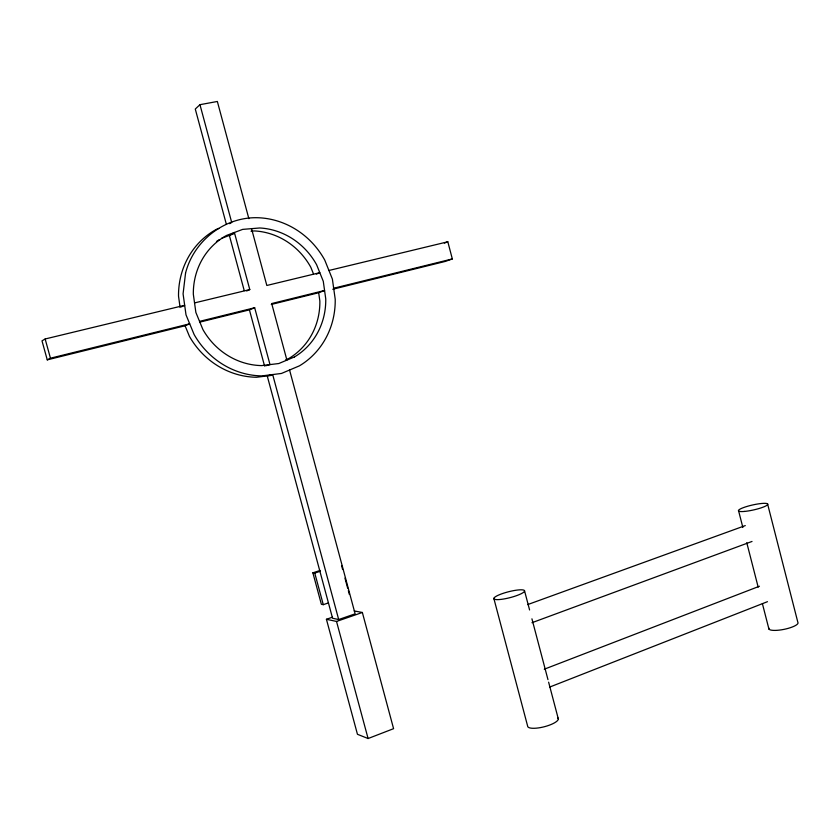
<?xml version="1.0" encoding="UTF-8"?>
<svg xmlns="http://www.w3.org/2000/svg" width="840" height="840" viewBox="0 0 840 840"><rect width="100%" height="100%" fill="white"/><g stroke="black" fill="none" stroke-linecap="round" stroke-linejoin="round"><path stroke-width="1.26" d="M248.861 218.663L217.35 101.472L199.962 104.685L195.279 109.032L226.338 224.228M229.688 223.671L231.693 222.453L199.962 104.685M181.241 306.925L184.674 305.298L45.15 338.982L42 340.851L47.25 359.856L185.073 325.773L189.703 323.81L50.453 358.207L47.25 359.856M246.656 290.966L249.785 289.58L234.392 232.491L229.352 235.421L244.241 290.63M285.621 359.846L288.824 358.502A68.87 64.817 64.3 0 0 319.851 301.035L318.685 292.74L324.576 290.493L271.698 303.555L286.902 360.119M316.312 274.144L319.809 272.685L266.826 285.474L251.548 228.659M199.899 322.108L249.428 309.866L254.678 307.755L269.997 364.592L265.661 365.788M549.707 687.057L767.476 601.682M544.268 669.207L759.433 586.236M332.483 617.19L326.424 619.29L357.452 734.286L368.088 738.528L393.582 728.679L362.355 612.476L354.207 610.932M444.35 243.117L447.815 241.784L452.33 258.93L445.347 261.408L332.756 289.254M221.645 238.319L234.045 233.657M218.82 228.417L216.584 229.257A79.107 74.456 64.2 0 0 178.521 296.142L180.096 307.471M531.972 622.713L752.021 541.453M527.72 604.579L745.279 525.599M185.073 325.773L189.452 336.399A79.107 74.456 64.2 0 0 256.536 377.255L267.236 375.921L332.577 618.272L338.688 619.542L355.131 613.841L289.569 370.02M326.424 619.29L336.525 621.442L362.355 612.476M320.082 570.444L312.879 572.827L321.373 604.307L323.284 604.663L328.44 602.91M312.879 572.827L314.758 573.079L319.935 571.368M267.236 375.921L272.675 374.546L338.688 619.542M199.542 321.373L254.678 307.755M333.669 288.246L452.33 258.93M271.278 304.458L318.685 292.74M194.544 302.915L249.785 289.58M328.923 270.48L447.815 241.784M268.485 375.774L270.963 375.459M251.024 231.221L254.531 230.937A68.87 64.817 64.3 0 1 310.821 267.288L313.519 273.998M45.15 338.982L50.453 358.207M341.586 565.572L342.594 569.331M344.957 578.109L347.655 588.147M348.338 590.657L349.346 594.416M336.525 621.442L368.088 738.528M249.428 309.866L264.579 366.082M314.758 573.079L323.284 604.663M493.836 598.395L527.604 725.981A15.803 4.452 -14.2 0 0 544.94 726.579A15.803 4.452 -14.2 0 0 557.76 717.843M524.58 590.961A15.855 3.035 -14.4 0 1 501.322 599.351A15.855 3.035 -14.4 0 1 501.711 593.838A15.855 3.035 -14.4 0 1 524.58 590.961L529.589 609.966M531.93 618.828L547.964 679.634M548.625 682.164L558.317 718.904M767.571 503.895L797.843 622.293A14.942 3.707 -11.6 0 1 783.867 629.391A14.942 3.707 -11.6 0 1 768.841 628.089M738.623 510.962L742.854 527.468M746.771 542.703L758.174 587.15M762.405 603.655L768.925 629.055M216.447 241.5A68.87 64.817 64.3 0 1 219.544 239.526M185.556 273.074L183.078 293.843L186.008 314.843L194.135 334.551A79.979 75.159 64.5 0 0 261.87 375.9L281.463 373.454L299.429 365.841A79.979 75.159 64.5 0 0 335.213 299.219L332.388 279.101L324.776 260.127A79.979 75.159 64.5 0 0 259.675 217.812C225.582 215.838 193.872 240.209 185.556 273.074M294.462 356.937L278.786 363.531L261.723 365.6A69.626 65.425 64.5 0 1 202.913 329.553L195.867 312.438L193.326 294.21A69.626 65.425 64.5 0 1 226.611 235.41L242.676 229.383L259.812 227.976A69.626 65.425 64.5 0 1 316.627 264.768L323.284 281.316L325.752 298.882A69.626 65.425 64.5 0 1 294.462 356.937M744.45 511.434A14.983 2.52 -12.7 0 0 767.645 504.556A14.983 2.52 -12.7 0 0 747.243 506.363A14.983 2.52 -12.7 0 0 744.45 511.434"/></g></svg>
